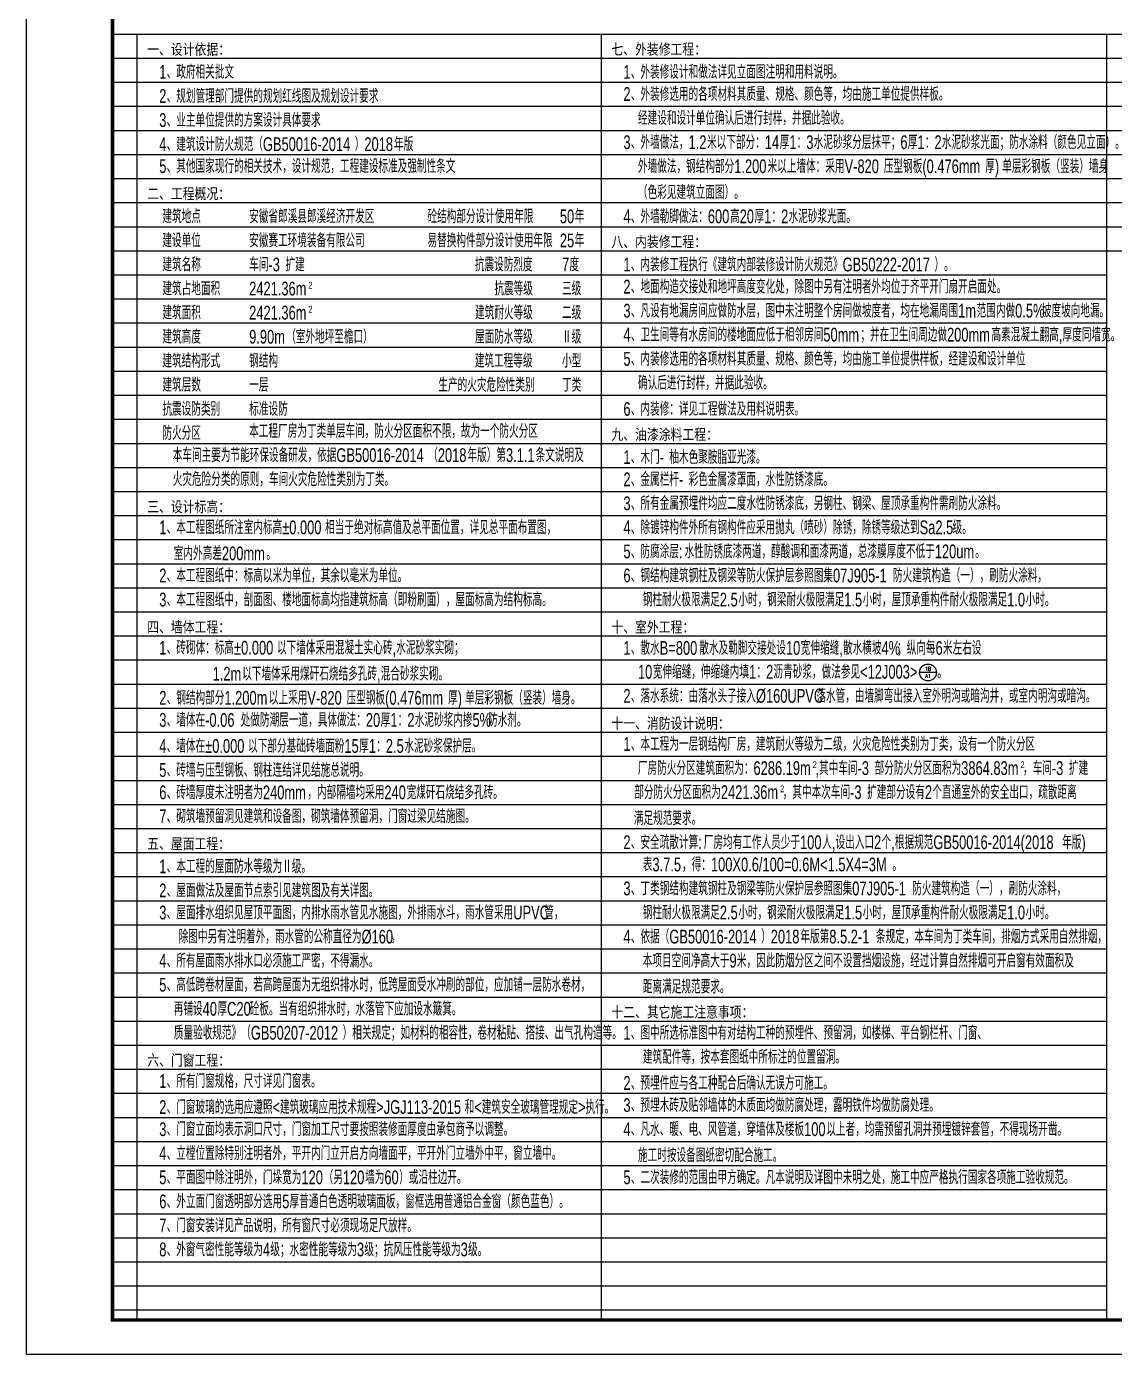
# Model space of a CAD drawing. Extents: x 1840316 to 2045362, y 17308253 to 17931430.
# Drawn here: x 1985962 to 2017603, y 17845608 to 17884221 of the extents above; entities that cross this region are included whole.
import ezdxf
from ezdxf.enums import TextEntityAlignment as Align

# ---------------------------------------------------------------- set-up
doc = ezdxf.new("R2010")
doc.units = 0
doc.header["$LTSCALE"] = 1000
doc.header["$MEASUREMENT"] = 0
doc.layers.get('Defpoints').update_dxf_attribs({"color": 250})
for name, color, linetype in [('PUB_DIM', 161, 'Continuous'), ('PUB_TEXT', 7, 'Continuous'), ('PUB_TITLE', 4, 'Continuous'), ('SPACE_HATCH', 8, 'Continuous'), ('TK', 4, 'Continuous')]:
    doc.layers.add(name, color=color, linetype=linetype)
doc.styles.add('-宋体', font='', dxfattribs={"width": 0.8})
doc.styles.add('_TCH_LABEL', font='COMPLEX', dxfattribs={"bigfont": 'GBCBIG'})
doc.styles.add('HT', font='simhei.ttf', dxfattribs={"width": 0.7})
doc.styles.add('ROMANS', font='romans', dxfattribs={"width": 0.65, "height": 231.275})
doc.styles.add('TSSD_REIN', font='tssdeng.shx', dxfattribs={"width": 0.7, "bigfont": 'tssdchn.shx'})
doc.styles.add('图签宋体', font='', dxfattribs={"height": 300})
doc.styles.add('图签黑体', font='simhei.ttf', dxfattribs={"height": 550})
doc.styles.add('设计说明', font='!TSSDENG', dxfattribs={"width": 0.7, "bigfont": '!HZTXT'})
doc.styles.add('黑体', font='simhei.ttf', dxfattribs={"width": 0.8})
doc.styles.get('-宋体').set_extended_font_data('SimSun')
doc.styles.get('图签宋体').set_extended_font_data('NSimSun')

# ---------------------------------------------------------------- blocks, each defined once
blk = doc.blocks.new('A$C053D6479')
at = {"layer": 'PUB_TITLE'}
h = blk.add_hatch(color=256, dxfattribs=at)
h.dxf.hatch_style = 1
edge = h.paths.add_edge_path()
edge.add_spline(control_points=[(1026, 827), (1105, 920), (1188, 1008), (1266, 1102)], knot_values=[13, 13, 13, 13, 14, 14, 14, 14], degree=3, periodic=0)
edge.add_spline(control_points=[(1266, 1102), (1258, 1111), (1249, 1119), (1239, 1116)], knot_values=[12, 12, 12, 12, 13, 13, 13, 13], degree=3, periodic=0)
edge.add_spline(control_points=[(1239, 1116), (1210, 1107), (1179, 1092), (1144, 1077)], knot_values=[11, 11, 11, 11, 12, 12, 12, 12], degree=3, periodic=0)
edge.add_spline(control_points=[(1144, 1077), (1109, 1063), (1069, 1053), (1047, 1038)], knot_values=[10, 10, 10, 10, 11, 11, 11, 11], degree=3, periodic=0)
edge.add_spline(control_points=[(1047, 1038), (1028, 1026), (1007, 992), (991, 972)], knot_values=[9, 9, 9, 9, 10, 10, 10, 10], degree=3, periodic=0)
edge.add_spline(control_points=[(991, 972), (942, 913), (899, 868), (849, 810)], knot_values=[8, 8, 8, 8, 9, 9, 9, 9], degree=3, periodic=0)
edge.add_spline(control_points=[(849, 810), (842, 801), (822, 776), (822, 775)], knot_values=[7, 7, 7, 7, 8, 8, 8, 8], degree=3, periodic=0)
edge.add_spline(control_points=[(822, 775), (823, 771), (848, 752), (859, 744)], knot_values=[6, 6, 6, 6, 7, 7, 7, 7], degree=3, periodic=0)
edge.add_spline(control_points=[(859, 744), (949, 670), (1035, 592), (1122, 521)], knot_values=[5, 5, 5, 5, 6, 6, 6, 6], degree=3, periodic=0)
edge.add_spline(control_points=[(1122, 521), (1153, 527), (1185, 530), (1217, 533)], knot_values=[4, 4, 4, 4, 5, 5, 5, 5], degree=3, periodic=0)
edge.add_spline(control_points=[(1217, 533), (1246, 535), (1293, 532), (1316, 542)], knot_values=[3, 3, 3, 3, 4, 4, 4, 4], degree=3, periodic=0)
edge.add_spline(control_points=[(1316, 542), (1327, 547), (1338, 565), (1349, 579)], knot_values=[2, 2, 2, 2, 3, 3, 3, 3], degree=3, periodic=0)
edge.add_spline(control_points=[(1349, 579), (1423, 670), (1507, 759), (1572, 848)], knot_values=[1, 1, 1, 1, 2, 2, 2, 2], degree=3, periodic=0)
edge.add_spline(control_points=[(1572, 848), (1564, 852), (1561, 861), (1551, 862)], knot_values=[0, 0, 0, 0, 1, 1, 1, 1], degree=3, periodic=0)
edge.add_spline(control_points=[(1551, 862), (1469, 769), (1393, 671), (1310, 579)], knot_values=[15, 15, 15, 15, 16, 16, 16, 16], degree=3, periodic=0)
edge.add_spline(control_points=[(1310, 579), (1216, 662), (1118, 742), (1026, 827)], knot_values=[14, 14, 14, 14, 15, 15, 15, 15], degree=3, periodic=0)
at = {"layer": 'TK'}
for points, knots in [([(1031, 1298), (1066, 1286), (1054, 1262), (1045, 1224), (1036, 1188), (1031, 1158), (1024, 1121), (1020, 1104), (1017, 1085), (1012, 1071), (1004, 1052), (976, 1026), (956, 1003), (906, 946), (866, 899), (814, 839), (806, 829), (789, 806), (787, 806), (777, 804), (728, 856), (719, 864), (651, 922), (580, 978), (514, 1036), (509, 1106), (488, 1176), (479, 1247), (570, 1343), (663, 1436), (758, 1526), (764, 1523), (768, 1518), (774, 1515), (693, 1422), (599, 1343), (520, 1249), (607, 1171), (698, 1096), (789, 1021), (874, 1109), (950, 1206), (1031, 1298)], [0, 0, 0, 0, 1, 1, 1, 2, 2, 2, 3, 3, 3, 4, 4, 4, 5, 5, 5, 6, 6, 6, 7, 7, 7, 8, 8, 8, 9, 9, 9, 10, 10, 10, 11, 11, 11, 12, 12, 12, 13, 13, 13, 14, 14, 14, 14]), ([(555, 949), (624, 891), (699, 833), (760, 773), (689, 691), (614, 604), (539, 517), (529, 505), (516, 487), (506, 482), (492, 475), (469, 472), (452, 467), (416, 456), (383, 448), (342, 438), (323, 433), (297, 422), (293, 440), (291, 452), (313, 470), (322, 480), (400, 566), (477, 652), (553, 736), (460, 815), (366, 894), (270, 970), (183, 883), (101, 791), (16, 703), (-18, 714), (9, 735), (28, 755), (103, 838), (192, 930), (266, 1005), (319, 1009), (387, 1005), (442, 1007), (456, 1008), (472, 1011), (485, 1007), (507, 1000), (534, 967), (555, 949)], [0, 0, 0, 0, 1, 1, 1, 2, 2, 2, 3, 3, 3, 4, 4, 4, 5, 5, 5, 6, 6, 6, 7, 7, 7, 8, 8, 8, 9, 9, 9, 10, 10, 10, 11, 11, 11, 12, 12, 12, 13, 13, 13, 14, 14, 14, 15, 15, 15, 15]), ([(1551, 862), (1561, 861), (1564, 852), (1572, 848), (1507, 759), (1423, 670), (1349, 579), (1338, 565), (1327, 547), (1316, 542), (1293, 532), (1246, 535), (1217, 533), (1185, 530), (1153, 527), (1122, 521), (1035, 592), (949, 670), (859, 744), (848, 752), (823, 771), (822, 775), (822, 776), (842, 801), (849, 810), (899, 868), (942, 913), (991, 972), (1007, 992), (1028, 1026), (1047, 1038), (1069, 1053), (1109, 1063), (1144, 1077), (1179, 1092), (1210, 1107), (1239, 1116), (1249, 1119), (1258, 1111), (1266, 1102), (1188, 1008), (1105, 920), (1026, 827), (1118, 742), (1216, 662), (1310, 579), (1393, 671), (1469, 769), (1551, 862)], [0, 0, 0, 0, 1, 1, 1, 2, 2, 2, 3, 3, 3, 4, 4, 4, 5, 5, 5, 6, 6, 6, 7, 7, 7, 8, 8, 8, 9, 9, 9, 10, 10, 10, 11, 11, 11, 12, 12, 12, 13, 13, 13, 14, 14, 14, 15, 15, 15, 16, 16, 16, 16]), ([(1097, 490), (1100, 425), (1106, 361), (1107, 294), (1018, 207), (925, 121), (830, 33), (818, 21), (800, 0), (787, 0), (768, -1), (725, 49), (712, 60), (662, 103), (616, 143), (568, 186), (545, 207), (518, 224), (499, 250), (501, 259), (511, 261), (516, 267), (609, 192), (696, 111), (785, 33), (883, 118), (977, 208), (1070, 298), (992, 373), (892, 456), (803, 534), (791, 544), (768, 561), (766, 569), (761, 588), (776, 634), (780, 655), (785, 690), (788, 721), (795, 746), (897, 661), (998, 576), (1097, 490)], [0, 0, 0, 0, 1, 1, 1, 2, 2, 2, 3, 3, 3, 4, 4, 4, 5, 5, 5, 6, 6, 6, 7, 7, 7, 8, 8, 8, 9, 9, 9, 10, 10, 10, 11, 11, 11, 12, 12, 12, 13, 13, 13, 14, 14, 14, 14])]:
    blk.add_open_spline(points, degree=3, knots=knots, dxfattribs=at)
blk = doc.blocks.new('GeYuanFrame_73512344', base_point=(18.76, 4.34))
at = {"layer": 'PUB_TITLE'}
for points in [[(554.76, 235.14), (554.76, 292.54)], [(578.76, 235.14), (578.76, 292.54)], [(554.76, 202.14), (554.76, 229.64)], [(578.76, 202.14), (578.76, 229.64)], [(554.76, 14.34), (554.76, 111.14)]]:
    blk.add_lwpolyline(points, dxfattribs=at)
at = {"layer": 'TK'}
for p, q in [((43.76, 414.34), (602.76, 414.34)), ((532.76, 316.74), (602.76, 316.74)), ((532.76, 284.34), (602.76, 284.34)), ((532.76, 276.14), (602.76, 276.14)), ((532.76, 267.94), (602.76, 267.94)), ((532.76, 259.74), (602.76, 259.74)), ((532.76, 251.54), (602.76, 251.54)), ((532.76, 243.34), (602.76, 243.34)), ((532.76, 235.14), (602.76, 235.14)), ((532.76, 235.14), (602.76, 235.14)), ((532.76, 102.34), (602.76, 102.34)), ((532.76, 93.54), (602.76, 93.54)), ((532.76, 84.74), (554.76, 84.74)), ((532.76, 84.74), (602.76, 84.74)), ((532.76, 67.18), (602.76, 67.18)), ((532.76, 67.14), (602.76, 67.14)), ((532.76, 60.58), (602.76, 60.58)), ((532.76, 53.98), (602.76, 53.98)), ((532.76, 47.38), (602.76, 47.38)), ((532.76, 40.78), (602.76, 40.78)), ((532.76, 34.18), (602.76, 34.18)), ((532.76, 27.58), (602.76, 27.58)), ((532.76, 20.98), (602.76, 20.98)), ((532.76, 14.34), (602.76, 14.34))]:
    blk.add_line(p, q, dxfattribs=at)
for points in [[(18.76, 424.34), (612.76, 424.34), (612.76, 4.34), (18.76, 4.34), (18.76, 424.34)], [(532.76, 292.54), (602.76, 292.54)], [(532.76, 235.14), (602.76, 235.14)], [(532.76, 229.64), (602.76, 229.64)], [(532.76, 224.14), (602.76, 224.14)], [(532.76, 218.64), (602.76, 218.64)], [(532.76, 213.14), (602.76, 213.14)], [(532.76, 207.64), (602.76, 207.64)], [(532.76, 202.14), (602.76, 202.14)], [(532.76, 196.64), (602.76, 196.64)], [(532.76, 151.14), (602.76, 151.14)]]:
    blk.add_lwpolyline(points, dxfattribs=at)
at = {"layer": 'TK', "const_width": 1}
blk.add_lwpolyline([(602.76, 414.34), (43.76, 414.34), (43.76, 14.34), (602.76, 14.34)], close=True, dxfattribs=at)
at = {"layer": 'TK'}
for points, const_width in [([(532.76, 414.34), (532.76, 14.34)], 0.4), ([(532.76, 356.95), (602.76, 356.95)], 0.35), ([(532.76, 292.54), (602.76, 292.54)], 0.35), ([(532.76, 292.54), (602.76, 292.54)], 0.35), ([(532.76, 235.14), (602.76, 235.14)], 0.35), ([(532.76, 202.14), (602.76, 202.14)], 0.35), ([(532.76, 156.64), (602.76, 156.64)], 0.35), ([(532.76, 111.14), (602.76, 111.14)], 0.35), ([(532.76, 67.18), (602.76, 67.18)], 0.35)]:
    blk.add_lwpolyline(points, dxfattribs=dict(at, const_width=const_width))
at = {"layer": 'PUB_TITLE', "xscale": 0.01000000000021828, "yscale": 0.01000000000021828, "zscale": 0.01}
blk.add_blockref('A$C053D6479', (559.86, 336.08), dxfattribs=at)
at = {"layer": 'TK', "style": '图签宋体'}
for s, height, p in [('总平面', 2.4, (534.9, 409.1)), ('类   别', 2.4, (537.65, 287.9)), ('姓   名', 2.4, (560.87, 287.9)), ('签   名', 2.4, (584.35, 287.9)), ('审   定', 2.4, (537.65, 279.7)), ('审   核', 2.4, (537.65, 271.5)), ('项目负责人', 2.4, (535.8, 263.3)), ('专业负责人', 2.4, (535.56, 255.1)), ('校   对', 2.4, (538.06, 246.9)), ('设   计', 2.4, (538.03, 238.7)), ('专业会签', 2.4, (536.79, 231.05)), ('建  筑', 1.44, (536.28, 226.92)), ('结  构', 1.44, (536.28, 221.42)), ('给排水', 1.44, (536.28, 215.92)), ('电  气', 1.44, (536.28, 210.42)), ('暖  通', 1.44, (536.28, 204.92)), ('单 位 出 图 专 用 章 盖 章', 2.4, (544.39, 198.16)), ('本图未盖章无效', 2.4, (556.1, 158.51)), ('个 人 执 业 专 用 章 盖 章', 2.4, (545.19, 152.58)), ('本图未盖章无效', 2.4, (556.1, 113.01)), ('建设单位', 2.4, (537.06, 106.14)), ('工程名称', 2.4, (537.14, 97.93)), ('子项名称', 2.4, (537.52, 88.95)), ('图    名', 2.4, (537.3, 75.3)), ('工程编号', 2.4, (537.44, 63.58)), ('子项编号', 2.4, (537.44, 57)), ('专    业', 2.4, (537.68, 50.69)), ('图    号', 2.4, (537.69, 43.58)), ('设计阶段', 2.4, (537.12, 37.12)), ('比    例', 2.4, (537.26, 30.44)), ('修改版次', 2.4, (536.91, 24.22)), ('完成时间', 2.4, (536.79, 17.83))]:
    blk.add_text(s, height=height, dxfattribs=at).set_placement(p)
at = {"layer": 'TK'}
for s, height, style, width, p in [('SITE PLAN', 1.697, 'ROMANS', 0.76, (535.02, 406.31)), ('建筑行业（建筑工程）甲级           证书编号:A133002877', 2.2, '-宋体', 0.8, (533.67, 311.64)), ('风景园林工程设计专项甲级           证书编号:A133002877', 2.2, '-宋体', 0.8, (533.67, 307.62)), ('城乡规划编制资质乙级        证书编号:[浙]城规编(142069)', 2.2, '-宋体', 0.8, (533.67, 303.63)), ('市政行业（给水工程、排水工程）乙级 证书编号:A233029948', 2.2, '-宋体', 0.8, (533.67, 299.55)), ('市政行业（道路工程、桥梁工程）乙级 证书编号:A233029948', 2.2, '-宋体', 0.8, (533.67, 295.5)), ('CATEGORY', 1.8, 'TSSD_REIN', 0.7, (539.99, 284.98)), ('NAME', 1.8, 'TSSD_REIN', 0.7, (565.18, 284.98)), ('SIGNATURE', 1.8, 'TSSD_REIN', 0.7, (587.34, 284.98)), ('AUTHORIZED FOR ISSUE BY', 1.8, 'TSSD_REIN', 0.7, (533.79, 276.98)), ('REVIEWED BY', 1.8, 'TSSD_REIN', 0.7, (539.03, 268.72)), ('PROJECT DIRECTOR', 1.8, 'TSSD_REIN', 0.7, (537.22, 260.55)), ('DISCIPLINE RESPONSIBLE BY', 1.8, 'TSSD_REIN', 0.7, (533.25, 252.28)), ('CHECKED BY', 1.8, 'TSSD_REIN', 0.7, (539.42, 244.25)), ('DESIGNED BY', 1.8, 'TSSD_REIN', 0.7, (539.43, 236.08)), ('CONFIRMED BY', 1.8, 'TSSD_REIN', 0.7, (554.61, 231.23)), ('ARCHITECTURE', 1.08, 'TSSD_REIN', 0.7, (536.32, 225.15)), ('STRUCTURE', 1.08, 'TSSD_REIN', 0.7, (536.32, 219.65)), ('ARCHITECTURE', 1.08, 'TSSD_REIN', 0.7, (536.32, 214.15)), ('ARCHITECTURE', 1.08, 'TSSD_REIN', 0.7, (536.32, 208.65)), ('ARCHITECTURE', 1.08, 'TSSD_REIN', 0.7, (536.32, 203.15)), ('OWNER', 1.8, 'TSSD_REIN', 0.7, (541.65, 103.29)), ('PROJECT', 1.8, 'TSSD_REIN', 0.7, (540.19, 94.83)), ('SUB-PROJECT', 1.8, 'TSSD_REIN', 0.7, (539.53, 86.11)), ('DRAWING TITLE', 1.8, 'TSSD_REIN', 0.7, (538.64, 72.34)), ('PRO N0.', 1.8, 'TSSD_REIN', 0.7, (541.68, 60.96)), ('SUBITEM NO.', 1.8, 'TSSD_REIN', 0.7, (539.82, 54.39)), ('PROFESSIONAL', 1.8, 'TSSD_REIN', 0.8, (538.55, 47.95)), ('DRAWING NO.', 1.8, 'TSSD_REIN', 0.7, (539.86, 41.26)), ('STAGE', 1.8, 'TSSD_REIN', 0.7, (541.76, 34.84)), ('SCALE', 1.8, 'TSSD_REIN', 0.7, (542.05, 28.23)), ('EDITION NO.', 1.8, 'TSSD_REIN', 0.8, (539.2, 21.45)), ('DATE', 1.8, 'TSSD_REIN', 0.7, (542, 15.26))]:
    blk.add_text(s, height=height, dxfattribs=dict(at, style=style, width=width)).set_placement(p)
for s, height, style, width, p in [('浙江华越设计股份有限公司', 3.96, 'HT', 0.9, (567.74, 328.97)), ('ZHEJIANG HOY DESIGN CO.,LTD', 2.8, '图签黑体', 1.11, (567.73, 323.1))]:
    blk.add_text(s, height=height, dxfattribs=dict(at, style=style, width=width)).set_placement(p, align=Align.MIDDLE)
at = {"layer": 'TK', "char_height": 2.4, "attachment_point": 5, "style": '图签宋体'}
for s, insert, width in [('张矗', (566.76, 280.21), 24), ('钟高华', (566.76, 272.04), 24), ('钟高华', (566.76, 263.84), 24), ('钟高华', (566.76, 255.57), 24), ('于国庆', (566.76, 247.44), 24), ('汪超', (566.76, 239.24), 24), ('安徽赛工环境装备有限公司', (578.76, 106.74), 48), ('安徽赛工环境装备有限公司新建厂区', (578.76, 97.94), 48), ('车间-3扩建', (578.76, 89.14), 48), ('建筑设计总说明', (578.76, 75.94), 48), ('2020-HYAJLF-0505', (578.76, 63.88), 48), ('2020-HYAJLF-0505S-a-003', (578.76, 57.28), 48), ('建筑', (578.76, 50.68), 48), ('建施-01', (578.76, 44.08), 48), ('施工图设计', (578.76, 37.48), 48), ('1:100', (578.76, 30.88), 48), ('1.0', (578.76, 24.28), 48), ('2020.07.25', (578.76, 17.69), 48)]:
    blk.add_mtext(s, dxfattribs=dict(at, insert=insert, width=width))

msp = doc.modelspace()

# ---------------------------------------------------------------- linework, layer by layer
at = {"layer": 'Defpoints', "color": 251}
for p, q in [((1989171, 17884001.4), (1989171, 17846601.4)), ((2002671, 17884001.4), (2002671, 17846601.4)), ((2017371, 17884001.4), (2017371, 17846601.4)), ((1988471, 17877001.4), (2017371, 17877001.4)), ((1988471, 17876301.4), (2017371, 17876301.4)), ((1988471, 17875601.4), (2017371, 17875601.4)), ((1988471, 17874901.4), (2017371, 17874901.4)), ((1988471, 17874201.4), (2017371, 17874201.4)), ((1988471, 17873501.4), (2017371, 17873501.4)), ((1988471, 17872801.4), (2017371, 17872801.4)), ((1988471, 17872101.4), (2017371, 17872101.4)), ((1988471, 17871401.4), (2017371, 17871401.4)), ((1988471, 17870701.4), (2017371, 17870701.4)), ((1988471, 17870001.4), (2017371, 17870001.4)), ((1988471, 17869301.4), (2017371, 17869301.4)), ((1988471, 17868601.4), (2017371, 17868601.4)), ((1988471, 17867901.4), (2017371, 17867901.4)), ((1988471, 17867201.4), (2017371, 17867201.4)), ((1988471, 17866501.4), (2017371, 17866501.4)), ((1988471, 17865801.4), (2017371, 17865801.4)), ((1988471, 17865101.4), (2017371, 17865101.4)), ((1988471, 17864401.4), (2017371, 17864401.4)), ((1988471, 17863701.4), (2017371, 17863701.4)), ((1988471, 17863001.4), (2017371, 17863001.4)), ((1988471, 17862301.4), (2017371, 17862301.4)), ((1988471, 17861601.4), (2017371, 17861601.4)), ((1988471, 17860901.4), (2017371, 17860901.4)), ((1988471, 17860201.4), (2017371, 17860201.4)), ((1988471, 17859501.4), (2017371, 17859501.4)), ((1988471, 17858801.4), (2017371, 17858801.4)), ((1988471, 17858101.4), (2017371, 17858101.4)), ((1988471, 17857401.4), (2017371, 17857401.4)), ((1988471, 17856701.4), (2017371, 17856701.4)), ((1988471, 17856001.4), (2017371, 17856001.4)), ((1988471, 17855301.4), (2017371, 17855301.4)), ((1988471, 17854601.4), (2017371, 17854601.4)), ((1988471, 17853901.4), (2017371, 17853901.4)), ((1988471, 17853201.4), (2017371, 17853201.4)), ((1988471, 17852501.4), (2017371, 17852501.4)), ((1988471, 17851801.4), (2017371, 17851801.4)), ((1988471, 17851101.4), (2017371, 17851101.4)), ((1988471, 17850401.4), (2017371, 17850401.4)), ((1988471, 17849701.4), (2017371, 17849701.4)), ((1988471, 17849001.4), (2017371, 17849001.4)), ((1988471, 17848301.4), (2017371, 17848301.4)), ((1988471, 17847601.4), (2017371, 17847601.4))]:
    msp.add_line(p, q, dxfattribs=at)
at = {"layer": 'PUB_DIM'}
for p in [(2012425.7, 17865439.9), (2011935.7, 17865439.9), (2011935.7, 17865439.9)]:
    msp.add_line(p, (2011935.7, 17865439.9), dxfattribs=at)
for centre, radius in [((2012180.7, 17865439.9), 245), ((2011935.7, 17865439.9), 0)]:
    msp.add_circle(centre, radius, dxfattribs=at)
at = {"layer": 'SPACE_HATCH', "color": 251}
for p, q in [((1988471, 17884001.4), (2037371, 17884001.4)), ((1988471, 17883301.4), (2037371, 17883301.4)), ((1988471, 17882601.4), (2037371, 17882601.4)), ((1988471, 17881901.4), (2037371, 17881901.4)), ((1988471, 17881201.4), (2037371, 17881201.4)), ((1988471, 17880501.4), (2037371, 17880501.4)), ((1988471, 17879801.4), (2037371, 17879801.4)), ((1988471, 17879101.4), (2037371, 17879101.4)), ((1988471, 17878401.4), (2037371, 17878401.4)), ((1988471, 17877701.4), (2037371, 17877701.4)), ((1988471, 17846901.4), (2017371, 17846901.4))]:
    msp.add_line(p, q, dxfattribs=at)

# ---------------------------------------------------------------- block references
at = {"xscale": 100, "yscale": 100, "zscale": 100}
msp.add_blockref('GeYuanFrame_73512344', (1985961.6, 17845608), dxfattribs=at)

# ---------------------------------------------------------------- texts
at = {"layer": 'PUB_TEXT', "color": 4}
for s, height, style, width, p in [('一、设计依据：', 315.44, '黑体', 0.8, (1989471, 17883401.4)), ('七、外装修工程：', 315.44, '黑体', 0.8, (2002971, 17883404.9)), ('二、工程概况：', 315.44, '黑体', 0.8, (1989471, 17879204.9)), ('安徽省郎溪县郎溪经济开发区', 400, '设计说明', 0.7, (1992436.2, 17878501.4)), ('50', 400, '设计说明', 0.7, (2001472.9, 17878501.4)), ('年', 400, '设计说明', 0.7, (2001903.7, 17878501.4)), ('安徽赛工环境装备有限公司', 400, '设计说明', 0.7, (1992436.2, 17877801.4)), ('25', 400, '设计说明', 0.7, (2001472.9, 17877801.4)), ('年', 400, '设计说明', 0.7, (2001903.7, 17877801.4)), ('八、内装修工程：', 315.44, '黑体', 0.8, (2002971, 17877804.9)), ('车间', 400, '设计说明', 0.7, (1992436.2, 17877101.4)), ('-3', 400, '设计说明', 0.7, (1992996.2, 17877101.4)), ('扩建', 400, '设计说明', 0.7, (1993491.6, 17877101.4)), ('7', 400, '设计说明', 0.7, (2001535.8, 17877101.4)), ('度', 400, '设计说明', 0.7, (2001751.2, 17877101.4)), ('2421.36m', 400, '设计说明', 0.7, (1992436.2, 17876401.4)), ('2', 200, '设计说明', 0.7, (1994159.3, 17876601.4)), ('三级', 400, '设计说明', 0.7, (2001535.8, 17876401.4)), ('二级', 400, '设计说明', 0.7, (2001535.8, 17875701.4)), ('2421.36m', 400, '设计说明', 0.7, (1992436.2, 17875701.4)), ('2', 200, '设计说明', 0.7, (1994159.3, 17875901.4)), ('9.90m', 400, '设计说明', 0.7, (1992436.2, 17875001.4)), ('（室外地坪至檐口）', 400, '设计说明', 0.7, (1993513.1, 17875001.4)), ('Ⅱ级', 400, '设计说明', 0.7, (2001535.8, 17875001.4)), ('钢结构', 400, '设计说明', 0.7, (1992436.2, 17874301.4)), ('小型', 400, '设计说明', 0.7, (2001535.8, 17874301.4)), ('一层', 400, '设计说明', 0.7, (1992436.2, 17873601.4)), ('丁类', 400, '设计说明', 0.7, (2001535.8, 17873601.4)), ('标准设防', 400, '设计说明', 0.7, (1992436.2, 17872901.4)), ('本工程厂房为丁类单层车间，防火分区面积不限，故为一个防火分区', 400, '设计说明', 0.7, (1992436.2, 17872258)), ('九、油漆涂料工程：', 315.44, '黑体', 0.8, (2002971, 17872203.1)), ('本车间主要为节能环保设备研发，依据', 400, '设计说明', 0.7, (1990213.1, 17871558)), ('GB50016-2014', 400, '设计说明', 0.7, (1994973.1, 17871558)), ('（', 400, '设计说明', 0.7, (1997643.9, 17871558)), ('2018', 400, '设计说明', 0.7, (1997923.9, 17871558)), ('年版）第', 400, '设计说明', 0.7, (1998785.5, 17871558)), ('3.1.1', 400, '设计说明', 0.7, (1999905.5, 17871558)), ('条文说明及', 400, '设计说明', 0.7, (2000767, 17871558)), ('火灾危险分类的原则，车间火灾危险性类别为丁类。', 400, '设计说明', 0.7, (1990213.1, 17870858)), ('三、设计标高：', 315.44, '黑体', 0.8, (1989471, 17870101.4)), ('四、墙体工程：', 315.44, '黑体', 0.8, (1989471, 17866603.1)), ('十、室外工程：', 315.44, '黑体', 0.8, (2002971, 17866603.1)), ('十一、消防设计说明：', 315.44, '黑体', 0.8, (2002971, 17863804.9)), ('1', 400, '设计说明', 0.7, (2003321, 17863158)), ('、本工程为一层钢结构厂房，建筑耐火等级为二级，火灾危险性类别为丁类，设有一个防火分区', 400, '设计说明', 0.7, (2003536.4, 17863158)), ('五、屋面工程：', 315.44, '黑体', 0.8, (1989471, 17860303.1)), ('十二、其它施工注意事项：', 315.443, '黑体', 0.8, (2002971, 17855406.7)), ('六、门窗工程：', 315.44, '黑体', 0.8, (1989471, 17854004.9))]:
    msp.add_text(s, height=height, dxfattribs=dict(at, style=style, width=width)).set_placement(p)
at = {"layer": 'PUB_TEXT', "style": '设计说明', "width": 0.7}
for s, height, p in [('1', 400, (1989821, 17882701.4)), ('、政府相关批文', 400, (1990036.4, 17882701.4)), ('1', 400, (2003321, 17882701.4)), ('、外装修设计和做法详见立面图注明和用料说明。', 400, (2003536.4, 17882701.4)), ('2', 400, (1989821, 17882001.4)), ('、规划管理部门提供的规划红线图及规划设计要求', 400, (1990036.4, 17882001.4)), ('2', 400, (2003321, 17882058)), ('、外装修选用的各项材料其质量、规格、颜色等，均由施工单位提供样板。', 400, (2003536.4, 17882058)), ('3', 400, (1989821, 17881301.4)), ('、业主单位提供的方案设计具体要求', 400, (1990036.4, 17881301.4)), ('经建设和设计单位确认后进行封样，并据此验收。', 400, (2003744.3, 17881361.2)), ('4', 400, (1989821, 17880601.4)), ('、建筑设计防火规范（', 400, (1990036.4, 17880601.4)), ('GB50016-2014', 400, (1992836.4, 17880601.4)), ('）', 400, (1995507.2, 17880601.4)), ('2018', 400, (1995787.2, 17880601.4)), ('年版', 400, (1996648.7, 17880601.4)), ('3', 400, (2003321, 17880658)), ('、外墙做法，', 400, (2003536.4, 17880658)), ('1.2', 400, (2005216.4, 17880658)), ('米以下部分：', 400, (2005754.9, 17880658)), ('14', 400, (2007434.9, 17880658)), ('厚', 400, (2007865.7, 17880658)), ('1', 400, (2008145.7, 17880658)), ('：', 400, (2008361, 17880658)), ('3', 400, (2008641, 17880658)), ('水泥砂浆分层抹平；', 400, (2008856.4, 17880658)), ('6', 400, (2011376.4, 17880658)), ('厚', 400, (2011591.8, 17880658)), ('1', 400, (2011871.8, 17880658)), ('：', 400, (2012087.2, 17880658)), ('2', 400, (2012367.2, 17880658)), ('水泥砂浆光面；防水涂料（颜色见立面）。', 400, (2012582.6, 17880658)), ('、其他国家现行的相关技术，设计规范，工程建设标准及强制性条文', 400, (1990036.4, 17879961.2)), ('外墙做法，钢结构部分', 400, (2003744.3, 17879958)), ('1.200', 400, (2006544.3, 17879958)), ('米以上墙体：采用', 400, (2007513.6, 17879958)), ('V-820', 400, (2009753.6, 17879958)), ('压型钢板', 400, (2010895.1, 17879958)), ('(0.476mm', 400, (2012015.1, 17879958)), ('厚', 400, (2013845.9, 17879958)), (')', 400, (2014125.9, 17879958)), ('单层彩钢板（竖装）墙身', 400, (2014341.3, 17879958)), ('5', 400, (1989821, 17879961.2)), ('（色彩见建筑立面图）。', 400, (2003744.3, 17879201.4)), ('建筑地点', 400, (1989913.1, 17878501.4)), ('砼结构部分设计使用年限', 400, (1997622, 17878501.4)), ('4', 400, (2003321, 17878501.4)), ('、外墙勒脚做法：', 400, (2003536.4, 17878501.4)), ('600', 400, (2005776.4, 17878501.4)), ('高', 400, (2006422.6, 17878501.4)), ('20', 400, (2006702.6, 17878501.4)), ('厚', 400, (2007133.3, 17878501.4)), ('1', 400, (2007413.3, 17878501.4)), ('：', 400, (2007628.7, 17878501.4)), ('2', 400, (2007908.7, 17878501.4)), ('水泥砂浆光面。', 400, (2008124.1, 17878501.4)), ('建设单位', 400, (1989913.1, 17877801.4)), ('易替换构件部分设计使用年限', 400, (1997622, 17877801.4)), ('建筑名称', 400, (1989913.1, 17877101.4)), ('抗震设防烈度', 400, (1998999.7, 17877101.4)), ('1', 400, (2003321, 17877101.4)), ('、内装修工程执行《建筑内部装修设计防火规范》', 400, (2003536.4, 17877101.4)), ('GB50222-2017', 400, (2009696.4, 17877101.4)), ('）。', 400, (2012367.2, 17877101.4)), ('、地面构造交接处和地坪高度变化处，除图中另有注明者外均位于齐平开门扇开启面处。', 400, (2003536.4, 17876458)), ('建筑占地面积', 400, (1989913.1, 17876401.4)), ('抗震等级', 400, (1999568.6, 17876401.4)), ('2', 400, (2003321, 17876458)), ('建筑面积', 400, (1989913.1, 17875701.4)), ('建筑耐火等级', 400, (1999005.5, 17875701.4)), ('3', 400, (2003321, 17875758)), ('、凡设有地漏房间应做防水层，图中未注明整个房间做坡度者，均在地漏周围', 400, (2003536.4, 17875758)), ('1m', 400, (2013056.4, 17875758)), ('范围内做', 400, (2013594.9, 17875758)), ('0.5%', 400, (2014714.9, 17875758)), ('坡度坡向地漏。', 400, (2015490.3, 17875758)), ('建筑高度', 400, (1989913.1, 17875001.4)), ('屋面防水等级', 400, (1999005.2, 17875001.4)), ('4', 400, (2003321, 17875061.2)), ('、卫生间等有水房间的楼地面应低于相邻房间', 400, (2003536.4, 17875061.2)), ('50mm', 400, (2009136.4, 17875061.2)), ('；并在卫生间周边做', 400, (2010213.3, 17875061.2)), ('200mm', 400, (2012733.3, 17875061.2)), ('高素混凝土翻高', 400, (2014025.7, 17875061.2)), ('厚度同墙宽。', 400, (2016093.3, 17875061.2)), (',', 400, (2015985.7, 17875061.2)), ('建筑结构形式', 400, (1989913.1, 17874301.4)), ('建筑工程等级', 400, (1998998.1, 17874301.4)), ('5', 400, (2003321, 17874358)), ('、内装修选用的各项材料其质量、规格、颜色等，均由施工单位提供样板，经建设和设计单位', 400, (2003536.4, 17874358)), ('建筑层数', 400, (1989913.1, 17873601.4)), ('生产的火灾危险性类别', 400, (1997938.6, 17873601.4)), ('确认后进行封样，并据此验收。', 400, (2003744.3, 17873661.2)), ('抗震设防类别', 400, (1989913.1, 17872901.4)), ('6', 400, (2003321, 17872901.4)), ('、内装修：详见工程做法及用料说明表。', 400, (2003536.4, 17872901.4)), ('防火分区', 400, (1989913.1, 17872201.4)), ('1', 400, (2003321, 17871501.4)), ('、木门', 400, (2003536.4, 17871501.4)), ('柚木色聚胺脂亚光漆。', 400, (2004656.4, 17871501.4)), ('-', 400, (2004376.4, 17871501.4)), ('2', 400, (2003321, 17870854.9)), ('、金属栏杆', 400, (2003536.4, 17870854.9)), ('彩色金属漆罩面，水性防锈漆底。', 400, (2005216.4, 17870854.9)), ('-', 400, (2004936.4, 17870854.9)), ('3', 400, (2003321, 17870158)), ('、所有金属预埋件均应二度水性防锈漆底，另钢柱、钢梁、屋顶承重构件需刷防火涂料。', 400, (2003536.4, 17870158)), ('1', 400, (1989821, 17869458)), ('、本工程图纸所注室内标高', 400, (1990036.4, 17869458)), ('%%p0.000', 400, (1993396.4, 17869458)), ('相当于绝对标高值及总平面位置，详见总平面布置图，', 400, (1994645.7, 17869458)), ('4', 400, (2003321, 17869458)), ('、除镀锌构件外所有钢构件应采用抛丸（喷砂）除锈，除锈等级达到', 400, (2003536.4, 17869458)), ('Sa2.5', 400, (2011936.4, 17869458)), ('级。', 400, (2012894.9, 17869458)), ('、防腐涂层', 400, (2003536.4, 17868758)), ('水性防锈底漆两道，醇酸调和面漆两道，总漆膜厚度不低于', 400, (2005098, 17868758)), ('室内外高差', 400, (1990244.3, 17868701.4)), ('200mm', 400, (1991644.3, 17868701.4)), ('。', 400, (1992936.7, 17868701.4)), ('5', 400, (2003321, 17868758)), (':', 400, (2004936.4, 17868758)), ('120um', 400, (2012378, 17868758)), ('。', 400, (2013551.8, 17868758)), ('2', 400, (1989821, 17868058)), ('、本工程图纸中：标高以米为单位，其余以毫米为单位。', 400, (1990036.4, 17868058)), ('6', 400, (2003321, 17868058)), ('、钢结构建筑钢柱及钢梁等防火保护层参照图集', 400, (2003536.4, 17868058)), ('07J905-1', 400, (2009416.4, 17868058)), ('防火建筑构造（一），刷防火涂料，', 400, (2011161, 17868058)), ('3', 400, (1989821, 17867358)), ('、本工程图纸中，剖面图、楼地面标高均指建筑标高（即粉刷面），屋面标高为结构标高。', 400, (1990036.4, 17867358)), ('钢柱耐火极限满足', 400, (2003885.4, 17867358)), ('2.5', 400, (2006125.4, 17867358)), ('小时，钢梁耐火极限满足', 400, (2006663.9, 17867358)), ('1.5', 400, (2009743.9, 17867358)), ('小时，屋顶承重构件耐火极限满足', 400, (2010282.4, 17867358)), ('1.0', 400, (2014482.4, 17867358)), ('小时。', 400, (2015020.8, 17867358)), ('1', 400, (1989821, 17865958)), ('、砖砌体：标高', 400, (1990036.4, 17865958)), ('%%p0.000', 400, (1991996.4, 17865958)), ('以下墙体采用混凝土实心砖', 400, (1993245.7, 17865958)), ('水泥砂浆实砌；', 400, (1996713.3, 17865958)), ('1', 400, (2003321, 17865951.7)), ('、散水', 400, (2003536.4, 17865951.7)), ('B=800', 400, (2004376.4, 17865951.7)), ('散水及勒脚交接处设', 400, (2005528.7, 17865951.7)), ('10', 400, (2008048.7, 17865951.7)), ('宽伸缩缝', 400, (2008479.5, 17865951.7)), ('散水横坡', 400, (2009707.2, 17865951.7)), ('4%', 400, (2010827.2, 17865951.7)), ('；纵向每', 400, (2011279.5, 17865951.7)), ('6', 400, (2012399.5, 17865951.7)), ('米左右设', 400, (2012614.9, 17865951.7)), (',', 400, (1996605.7, 17865958)), ('宽伸缩缝，伸缩缝内填', 400, (2004175.1, 17865258)), ('沥青砂浆，做法参见', 400, (2007685.9, 17865258)), (',', 400, (2009599.5, 17865951.7)), ('1.2m', 400, (1991373.2, 17865201.4)), ('以下墙体采用煤矸石烧结多孔砖', 400, (1992234.7, 17865201.4)), ('混合砂浆实砌。', 400, (1996262.4, 17865201.4)), ('10', 400, (2003744.3, 17865258)), ('1', 400, (2006975.1, 17865258)), ('：', 400, (2007190.5, 17865258)), ('2', 400, (2007470.5, 17865258)), ('<12J003>', 400, (2010205.9, 17865258)), ('。', 400, (2012450.3, 17865258)), ('、钢结构部分', 400, (1990036.4, 17864501.4)), ('以上采用', 400, (1993008.7, 17864501.4)), ('压型钢板', 400, (1995270.3, 17864501.4)), (',', 400, (1996154.7, 17865201.4)), ('(0.476mm', 400, (1996390.3, 17864501.4)), ('厚', 400, (1998221, 17864501.4)), (')', 400, (1998501, 17864501.4)), ('单层彩钢板（竖装）墙身。', 400, (1998716.4, 17864501.4)), ('2', 400, (2003321, 17864558)), ('、落水系统：由落水头子接入', 400, (2003536.4, 17864558)), ('%%c160UPVC', 400, (2007176.4, 17864558)), ('落水管，由墙脚弯出接入室外明沟或暗沟井，或室内明沟或暗沟。', 400, (2008931.8, 17864558)), ('2', 400, (1989821, 17864501.4)), ('1.200m', 400, (1991716.4, 17864501.4)), ('V-820', 400, (1994128.7, 17864501.4)), ('3', 400, (1989821, 17863858)), ('、墙体在', 400, (1990036.4, 17863858)), ('-0.06', 400, (1991156.4, 17863858)), ('处做防潮层一道，具体做法：', 400, (1992190.3, 17863858)), ('20', 400, (1995830.3, 17863858)), ('厚', 400, (1996261, 17863858)), ('1', 400, (1996541, 17863858)), ('：', 400, (1996756.4, 17863858)), ('2', 400, (1997036.4, 17863858)), ('水泥砂浆内掺', 400, (1997251.8, 17863858)), ('5%', 400, (1998931.8, 17863858)), ('防水剂。', 400, (1999384.1, 17863858)), ('4', 400, (1989821, 17863101.4)), ('、墙体在', 400, (1990036.4, 17863101.4)), ('%%p0.000', 400, (1991156.4, 17863101.4)), ('以下部分基础砖墙面粉', 400, (1992405.7, 17863101.4)), ('15', 400, (1995205.7, 17863101.4)), ('厚', 400, (1995636.4, 17863101.4)), ('1', 400, (1995916.4, 17863101.4)), ('：', 400, (1996131.8, 17863101.4)), ('2.5', 400, (1996411.8, 17863101.4)), ('水泥砂浆保护层。', 400, (1996950.3, 17863101.4)), ('5', 400, (1989821, 17862401.4)), ('、砖墙与压型钢板、钢柱连结详见结施总说明。', 400, (1990036.4, 17862401.4)), ('厂房防火分区建筑面积为：', 400, (2003744.3, 17862458)), ('6286.19m', 400, (2007104.3, 17862458)), ('2', 200, (2008827.4, 17862658)), ('其中车间', 400, (2009010.5, 17862458)), ('-3', 400, (2010130.5, 17862458)), ('部分防火分区面积为', 400, (2010625.9, 17862458)), ('3864.83m', 400, (2013145.9, 17862458)), ('2', 200, (2014869, 17862658)), ('，车间', 400, (2014944.3, 17862458)), ('-3', 400, (2015784.3, 17862458)), ('扩建', 400, (2016279.7, 17862458)), (',', 400, (2008902.8, 17862458)), ('6', 400, (1989821, 17861751.7)), ('、砖墙厚度未注明者为', 400, (1990036.4, 17861751.7)), ('240mm', 400, (1992836.4, 17861751.7)), ('，内部隔墙均采用', 400, (1994128.7, 17861751.7)), ('240', 400, (1996368.7, 17861751.7)), ('宽煤矸石烧结多孔砖。', 400, (1997014.9, 17861751.7)), ('部分防火分区面积为', 400, (2003635.8, 17861758)), ('2421.36m', 400, (2006155.8, 17861758)), ('2', 200, (2007878.9, 17861958)), ('，其中本次车间', 400, (2007954.2, 17861758)), ('-3', 400, (2009914.2, 17861758)), ('扩建部分设有', 400, (2010409.6, 17861758)), ('2', 400, (2012089.6, 17861758)), ('个直通室外的安全出口，疏散距离', 400, (2012305, 17861758)), ('7', 400, (1989821, 17861058)), ('、砌筑墙预留洞见建筑和设备图，砌筑墙体预留洞，门窗过梁见结施图。', 400, (1990036.4, 17861058)), ('满足规范要求。', 400, (2003623.2, 17861001.4)), ('1', 400, (1989821, 17859601.4)), ('、本工程的屋面防水等级为Ⅱ级。', 400, (1990036.4, 17859601.4)), ('2', 400, (1989821, 17858901.4)), ('、屋面做法及屋面节点索引见建筑图及有关详图。', 400, (1990036.4, 17858901.4)), ('3', 400, (2003321, 17858958)), ('、丁类钢结构建筑钢柱及钢梁等防火保护层参照图集', 400, (2003536.4, 17858958)), ('07J905-1', 400, (2009976.4, 17858958)), ('防火建筑构造（一），刷防火涂料，', 400, (2011721, 17858958)), ('3', 400, (1989821, 17858258)), ('、屋面排水组织见屋顶平面图，内排水雨水管见水施图，外排雨水斗，雨水管采用', 400, (1990036.4, 17858258)), ('UPVC', 400, (2000116.4, 17858258)), ('管，', 400, (2001021, 17858258)), ('钢柱耐火极限满足', 400, (2003885.4, 17858258)), ('2.5', 400, (2006125.4, 17858258)), ('小时，钢梁耐火极限满足', 400, (2006663.9, 17858258)), ('1.5', 400, (2009743.9, 17858258)), ('小时，屋顶承重构件耐火极限满足', 400, (2010282.4, 17858258)), ('1.0', 400, (2014482.4, 17858258)), ('小时。', 400, (2015020.8, 17858258)), ('除图中另有注明着外，雨水管的公称直径为', 400, (1990385.4, 17857558)), ('%%c160', 400, (1995705.4, 17857558)), ('、依据（', 400, (2003536.4, 17857558)), ('）', 400, (2007327.2, 17857558)), ('年版第', 400, (2008468.7, 17857558)), ('条规定，本车间为丁类车间，排烟方式采用自然排烟，', 400, (2010665.7, 17857558)), ('。', 400, (1996556.2, 17857558)), ('4', 400, (2003321, 17857558)), ('GB50016-2014', 400, (2004656.4, 17857558)), ('2018', 400, (2007607.2, 17857558)), ('8.5.2-1', 400, (2009308.7, 17857558)), ('4', 400, (1989821, 17856858)), ('、所有屋面雨水排水口必须施工严密，不得漏水。', 400, (1990036.4, 17856858)), ('本项目空间净高大于', 400, (2003885.4, 17856858)), ('9', 400, (2006405.4, 17856858)), ('米，因此防烟分区之间不设置挡烟设施，经过计算自然排烟可开启窗有效面积及', 400, (2006620.8, 17856858)), ('5', 400, (1989821, 17856158)), ('、高低跨卷材屋面，若高跨屋面为无组织排水时，低跨屋面受水冲刷的部位，应加铺一层防水卷材，', 400, (1990036.4, 17856158)), ('距离满足规范要求。', 400, (2003887.4, 17856101.4)), ('再铺设', 400, (1990244.3, 17855458)), ('40', 400, (1991084.3, 17855458)), ('厚', 400, (1991515.1, 17855458)), ('C20', 400, (1991795.1, 17855458)), ('砼板。当有组织排水时，水落管下应加设水簸箕。', 400, (1992452, 17855458)), ('质量验收规范》（', 400, (1990244.3, 17854761.2)), ('GB50207-2012', 400, (1992484.3, 17854761.2)), ('）相关规定；如材料的相容性，卷材粘贴、搭接、出气孔构造等。', 400, (1995155.1, 17854761.2)), ('1', 400, (2003321, 17854761.2)), ('、图中所选标准图中有对结构工种的预埋件、预留洞，如楼梯、平台钢栏杆、门窗、', 400, (2003536.4, 17854761.2)), ('建筑配件等，按本套图纸中所标注的位置留洞。', 400, (2003885.4, 17854058)), ('1', 400, (1989821, 17853358)), ('、所有门窗规格，尺寸详见门窗表。', 400, (1990036.4, 17853358)), ('、预埋件应与各工种配合后确认无误方可施工。', 400, (2003536.4, 17853301.4)), ('2', 400, (2003321, 17853301.4)), ('2', 400, (1989821, 17852601.4)), ('、门窗玻璃的选用应遵照', 400, (1990036.4, 17852601.4)), ('建筑玻璃应用技术规程', 400, (1993331.8, 17852601.4)), ('>JGJ113-2015', 400, (1996131.8, 17852601.4)), ('和', 400, (1998705.7, 17852601.4)), ('建筑安全玻璃管理规定', 400, (1999201, 17852601.4)), ('执行。', 400, (2002216.4, 17852601.4)), ('3', 400, (2003321, 17852658)), ('、预埋木砖及贴邻墙体的木质面均做防腐处理，露明铁件均做防腐处理。', 400, (2003536.4, 17852658)), ('<', 400, (1993116.4, 17852601.4)), ('<', 400, (1998985.7, 17852601.4)), ('>', 400, (2002001, 17852601.4)), ('3', 400, (1989821, 17851958)), ('、门窗立面均表示洞口尺寸，门窗加工尺寸要按照装修面厚度由承包商予以调整。', 400, (1990036.4, 17851958)), ('4', 400, (2003321, 17851958)), ('、凡水、暖、电、风管道，穿墙体及楼板', 400, (2003536.4, 17851958)), ('100', 400, (2008576.4, 17851958)), ('以上者，均需预留孔洞并预埋镀锌套管，不得现场开凿。', 400, (2009222.6, 17851958)), ('4', 400, (1989821, 17851258)), ('、立樘位置除特别注明者外，平开内门立开启方向墙面平，平开外门立墙外中平，窗立墙中。', 400, (1990036.4, 17851258)), ('施工时按设备图纸密切配合施工。', 400, (2003744.3, 17851201.4)), ('5', 400, (1989821, 17850558)), ('、平面图中除注明外，门垛宽为', 400, (1990036.4, 17850558)), ('120', 400, (1993956.4, 17850558)), ('（另', 400, (1994602.6, 17850558)), ('120', 400, (1995162.6, 17850558)), ('墙为', 400, (1995808.7, 17850558)), ('60', 400, (1996368.7, 17850558)), ('）或沿柱边开。', 400, (1996799.5, 17850558)), ('5', 400, (2003321, 17850558)), ('、二次装修的范围由甲方确定。凡本说明及详图中未明之处，施工中应严格执行国家各项施工验收规范。', 400, (2003536.4, 17850558)), ('6', 400, (1989821, 17849858)), ('、外立面门窗透明部分选用', 400, (1990036.4, 17849858)), ('5', 400, (1993396.4, 17849858)), ('厚普通白色透明玻璃面板，窗框选用普通铝合金窗（颜色蓝色）。', 400, (1993611.8, 17849858)), ('7', 400, (1989821, 17849158)), ('、门窗安装详见产品说明，所有窗尺寸必须现场足尺放样。', 400, (1990036.4, 17849158)), ('8', 400, (1989821, 17848461.2)), ('、外窗气密性能等级为', 400, (1990036.4, 17848461.2)), ('4', 400, (1992836.4, 17848461.2)), ('级；水密性能等级为', 400, (1993051.8, 17848461.2)), ('3', 400, (1995571.8, 17848461.2)), ('级；抗风压性能等级为', 400, (1995787.2, 17848461.2)), ('3', 400, (1998587.2, 17848461.2)), ('级。', 400, (1998802.6, 17848461.2))]:
    msp.add_text(s, height=height, dxfattribs=at).set_placement(p)
at = {"layer": 'PUB_TEXT', "style": '_TCH_LABEL'}
for s, height, p, p2 in [('A1', 112.08, (2012100.6, 17865280.1), (2012260.7, 17865280.1)), ('1B', 109.86, (2012097, 17865488.1), (2012264.4, 17865488.1))]:
    msp.add_text(s, height=height, dxfattribs=at).set_placement(p, p2, align=Align.FIT)
at = {"layer": 'PUB_TEXT', "color": 3, "style": '设计说明', "width": 0.7}
for s, p in [('2', (2003321, 17860301.4)), ('、安全疏散计算', (2003536.4, 17860301.4)), ('厂房均有工作人员少于', (2005658, 17860301.4)), ('100', (2008458, 17860301.4)), ('人', (2009104.1, 17860301.4)), ('设出入口', (2009491.8, 17860301.4)), ('2', (2010611.8, 17860301.4)), ('个', (2010827.2, 17860301.4)), ('根据规范', (2011214.9, 17860301.4)), ('GB50016-2014(2018', (2012334.9, 17860301.4)), ('年版', (2016082.6, 17860301.4)), (')', (2016642.6, 17860301.4)), (':', (2005496.4, 17860301.4)), (',', (2009384.1, 17860301.4)), (',', (2011107.2, 17860301.4)), ('表', (2003885.4, 17859654.9)), ('3.7.5', (2004165.4, 17859654.9)), ('，得：', (2005027, 17859654.9)), ('100X0.6/100=0.6M<1.5X4=3M', (2005867, 17859654.9)), ('。', (2011143.9, 17859654.9))]:
    msp.add_text(s, height=400, dxfattribs=at).set_placement(p)

doc.saveas('drawing.dxf')
